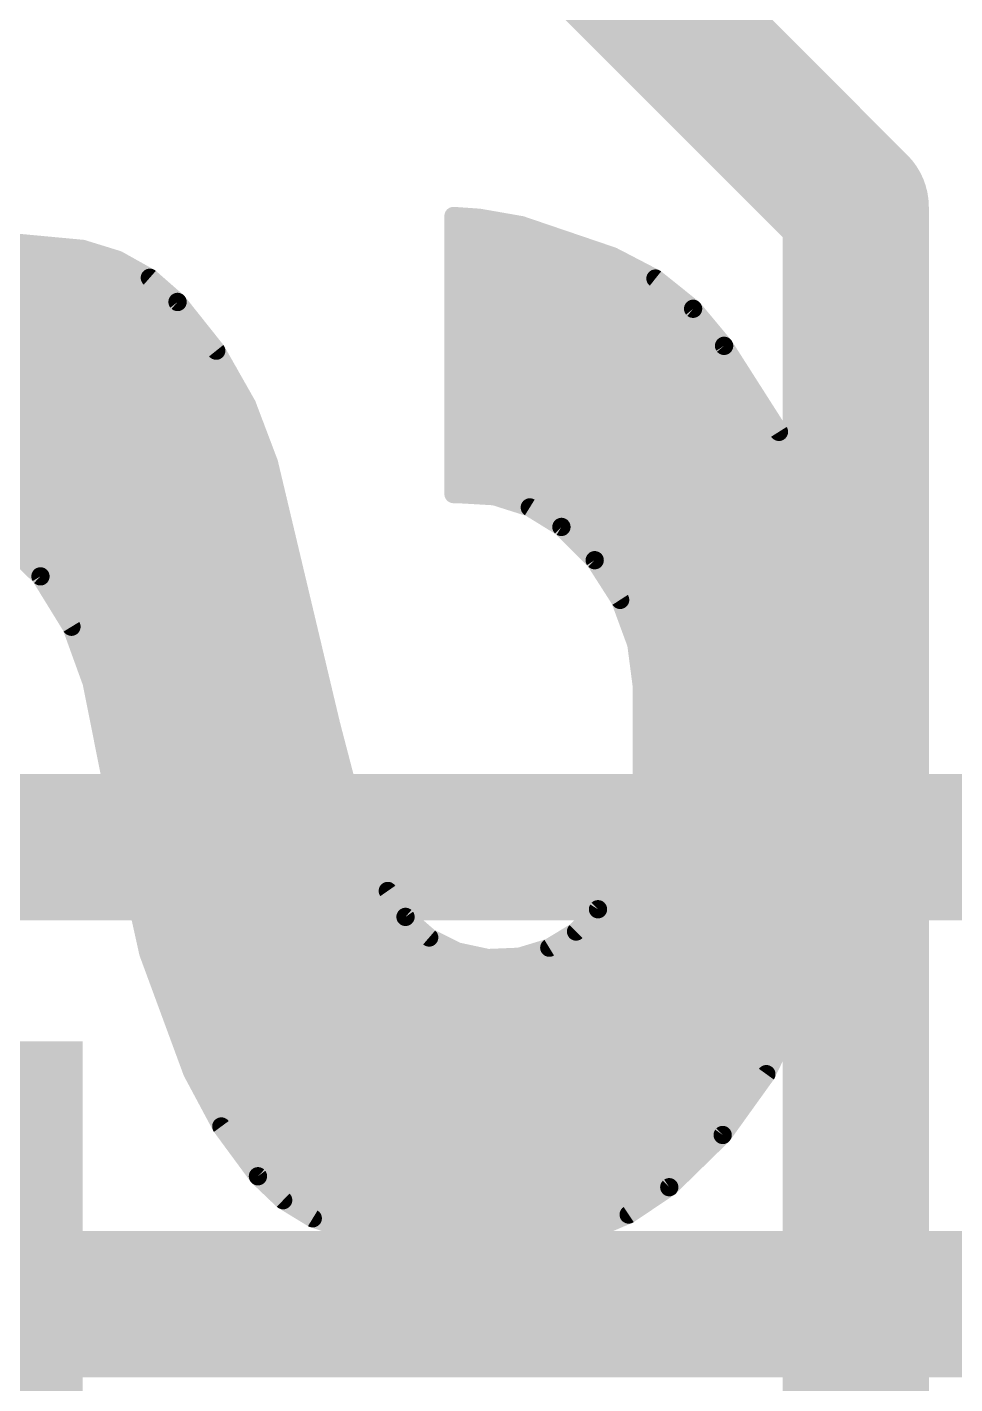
# Model space of a CAD drawing. Extents: x -0.1 to 44.5, y -0.1 to 35.7.
# Drawn here: x 32.123 to 33.412, y 25.925 to 27.809 of the extents above; entities that cross this region are included whole.
import ezdxf

# ---------------------------------------------------------------- set-up
doc = ezdxf.new("R2010")
doc.units = 0
for name, color, linetype in [('1', 12, 'CONTINUOUS'), ('16', 132, 'CONTINUOUS'), ('22', 40, 'CONTINUOUS')]:
    doc.layers.add(name, color=color, linetype=linetype)

# ---------------------------------------------------------------- blocks, each defined once
blk = doc.blocks.new('RECT')
blk.add_solid([(-0.5, -0.5), (0.5, -0.5), (-0.5, 0.5), (0.5, 0.5)])

msp = doc.modelspace()

# ---------------------------------------------------------------- linework, layer by layer
at = {"layer": '1', "const_width": 0.2032}
for points in [[(32.131, 28.702), (33.274, 27.559)], [(33.274, 27.559), (33.274, 24.003)]]:
    msp.add_lwpolyline(points, dxfattribs=at)
at = {"layer": '1', "const_width": 0.1016}
for points in [[(33.3248, 27.559, 1), (33.2232, 27.559)], [(33.2381, 27.5231, 1), (33.3099, 27.5949)]]:
    msp.add_lwpolyline(points, format="xyb", dxfattribs=at)
at = {"layer": '16', "const_width": 0.2032}
for points in [[(22.225, 26.67), (36.83, 26.67)], [(22.225, 26.035), (34.671, 26.035)]]:
    msp.add_lwpolyline(points, dxfattribs=at)
at = {"layer": '22', "const_width": 0.0254}
for points in [[(32.7152, 27.5463), (32.7508, 27.5438)], [(33.0733, 26.8224), (32.7152, 27.5463)], [(32.7152, 27.1602), (32.7152, 27.5463)], [(32.7152, 27.5463), (33.0911, 26.8326)], [(32.7152, 27.5336), (32.7219, 27.5336)], [(32.7215, 27.5336), (32.8092, 27.5336)], [(32.7508, 27.5438), (32.8092, 27.5336)], [(32.8092, 27.5336), (32.9362, 27.4904)], [(32.0598, 27.5082), (32.118, 27.5082)], [(32.086, 27.5112), (32.1996, 27.5006)], [(32.1996, 27.5006), (32.2485, 27.4855)], [(32.7152, 27.5082), (32.7353, 27.5082)], [(32.7341, 27.5082), (32.8839, 27.5082)], [(31.9257, 27.4828), (32.2533, 27.4828)], [(32.2485, 27.4855), (32.2932, 27.4605)], [(32.7152, 27.4828), (32.7486, 27.4828)], [(32.7466, 27.4828), (32.9508, 27.4828)], [(32.9362, 27.4904), (32.9957, 27.4595)], [(31.8554, 27.4574), (32.2968, 27.4574)], [(32.2932, 27.4605), (32.3317, 27.4269)], [(32.7152, 27.4574), (32.762, 27.4574)], [(32.7592, 27.4574), (32.9983, 27.4574)], [(32.9957, 27.4595), (33.0481, 27.4175)], [(31.8114, 27.432), (32.3259, 27.432)], [(32.3317, 27.4269), (32.3855, 27.3593)], [(32.7152, 27.432), (32.7754, 27.432)], [(32.7717, 27.432), (33.0299, 27.432)], [(31.7821, 27.4066), (32.3478, 27.4066)], [(32.7152, 27.4066), (32.7888, 27.4066)], [(32.7843, 27.4066), (33.0571, 27.4066)], [(33.0481, 27.4175), (33.0911, 27.366)], [(31.7574, 27.3812), (32.368, 27.3812)], [(32.7152, 27.3812), (32.8022, 27.3812)], [(32.7969, 27.3812), (33.0784, 27.3812)], [(33.0911, 27.366), (33.1673, 27.2466)], [(31.7376, 27.3558), (32.3874, 27.3558)], [(32.3855, 27.3593), (32.4281, 27.2842)], [(32.7152, 27.3558), (32.8155, 27.3558)], [(32.8094, 27.3558), (33.0976, 27.3558)], [(31.7219, 27.3304), (32.4019, 27.3304)], [(32.7152, 27.3304), (32.8289, 27.3304)], [(32.822, 27.3304), (33.1138, 27.3304)], [(31.709, 27.305), (32.4163, 27.305)], [(32.7152, 27.305), (32.8423, 27.305)], [(32.8346, 27.305), (33.13, 27.305)], [(31.696, 27.2796), (32.4299, 27.2796)], [(32.4281, 27.2842), (32.4587, 27.2034)], [(32.7152, 27.2796), (32.8557, 27.2796)], [(32.8471, 27.2796), (33.1462, 27.2796)], [(31.6831, 27.2542), (32.4395, 27.2542)], [(32.7152, 27.2542), (32.869, 27.2542)], [(32.8597, 27.2542), (33.1624, 27.2542)], [(31.8618, 27.2364), (32.1666, 27.1831)], [(33.1673, 27.2466), (33.2071, 27.1609)], [(31.6701, 27.2288), (32.4491, 27.2288)], [(32.7152, 27.2288), (32.8824, 27.2288)], [(32.8723, 27.2288), (33.1756, 27.2288)], [(31.6602, 27.2034), (32.4587, 27.2034)], [(32.1513, 27.1526), (31.877, 27.2009)], [(32.4587, 27.2034), (32.545, 26.8402)], [(32.7152, 27.2034), (32.8958, 27.2034)], [(32.8848, 27.2034), (33.1873, 27.2034)], [(31.8466, 27.178), (32.1696, 27.178)], [(32.0071, 27.178), (32.4647, 27.178)], [(32.1666, 27.1831), (32.4282, 26.7437)], [(32.7152, 27.178), (32.9092, 27.178)], [(32.8974, 27.178), (33.1991, 27.178)], [(32.7203, 27.1602), (32.7152, 27.1602)], [(32.7719, 27.1572), (32.7203, 27.1602)], [(32.8211, 27.1416), (32.7719, 27.1572)], [(33.2071, 27.1609), (33.2283, 27.0688)], [(31.8399, 27.1526), (32.1848, 27.1526)], [(32.6314, 26.3271), (32.1513, 27.1526)], [(32.1513, 27.1526), (32.4708, 27.1526)], [(32.7864, 27.1526), (32.9226, 27.1526)], [(32.8651, 27.1145), (32.8211, 27.1416)], [(32.91, 27.1526), (33.209, 27.1526)], [(31.8333, 27.1272), (32.1999, 27.1272)], [(32.1661, 27.1272), (32.4768, 27.1272)], [(32.8445, 27.1272), (32.9359, 27.1272)], [(32.9225, 27.1272), (33.2148, 27.1272)], [(32.0409, 27.1018), (32.215, 27.1018)], [(32.1808, 27.1018), (32.4828, 27.1018)], [(32.9114, 27.0683), (32.8651, 27.1145)], [(32.8778, 27.1018), (32.9493, 27.1018)], [(32.9351, 27.1018), (33.2207, 27.1018)], [(32.1412, 27.0459), (32.1094, 27.0766)], [(32.1096, 27.0764), (32.2301, 27.0764)], [(32.1956, 27.0764), (32.4889, 27.0764)], [(32.9033, 27.0764), (32.9627, 27.0764)], [(32.9466, 27.0133), (32.9114, 27.0683)], [(32.9477, 27.0764), (33.2265, 27.0764)], [(33.2283, 27.0688), (33.2461, 26.8122)], [(32.1359, 27.051), (32.2452, 27.051)], [(32.1843, 26.9759), (32.1412, 27.0459)], [(32.2104, 27.051), (32.4949, 27.051)], [(32.9224, 27.051), (32.9761, 27.051)], [(32.9602, 27.051), (33.2295, 27.051)], [(32.1537, 27.0256), (32.2604, 27.0256)], [(32.2252, 27.0256), (32.5009, 27.0256)], [(32.9387, 27.0256), (32.9894, 27.0256)], [(32.9728, 27.0256), (33.2313, 27.0256)], [(32.9692, 26.9519), (32.9466, 27.0133)], [(32.1694, 27.0002), (32.2755, 27.0002)], [(32.2399, 27.0002), (32.507, 27.0002)], [(32.9514, 27.0002), (33.0028, 27.0002)], [(32.9853, 27.0002), (33.2331, 27.0002)], [(32.2123, 26.8986), (32.1843, 26.9759)], [(32.1847, 26.9748), (32.2906, 26.9748)], [(32.2547, 26.9748), (32.513, 26.9748)], [(32.9608, 26.9748), (33.0162, 26.9748)], [(32.9979, 26.9748), (33.2348, 26.9748)], [(32.1939, 26.9494), (32.3057, 26.9494)], [(32.2695, 26.9494), (32.5191, 26.9494)], [(32.9768, 26.8935), (32.9692, 26.9519)], [(32.9695, 26.9494), (33.0296, 26.9494)], [(33.0105, 26.9494), (33.2366, 26.9494)], [(32.2031, 26.924), (32.3209, 26.924)], [(32.2843, 26.924), (32.5251, 26.924)], [(32.9728, 26.924), (33.043, 26.924)], [(33.023, 26.924), (33.2383, 26.924)], [(32.2529, 26.6954), (32.2123, 26.8986)], [(32.2123, 26.8986), (32.336, 26.8986)], [(32.299, 26.8986), (32.5311, 26.8986)], [(32.9761, 26.8986), (33.0563, 26.8986)], [(32.9768, 26.7589), (32.9768, 26.8935)], [(33.0356, 26.8986), (33.2401, 26.8986)], [(32.2174, 26.8732), (32.3511, 26.8732)], [(32.3138, 26.8732), (32.5372, 26.8732)], [(32.9768, 26.8732), (33.0697, 26.8732)], [(33.0482, 26.8732), (33.2419, 26.8732)], [(32.2225, 26.8478), (32.3662, 26.8478)], [(32.3286, 26.8478), (32.5432, 26.8478)], [(32.545, 26.8402), (32.5759, 26.7217)], [(32.9768, 26.8478), (33.0831, 26.8478)], [(33.0607, 26.8478), (33.2436, 26.8478)], [(32.2275, 26.8224), (32.3813, 26.8224)], [(32.3433, 26.8224), (32.5496, 26.8224)], [(32.9768, 26.8224), (33.0888, 26.8224)], [(32.9844, 26.4287), (33.0733, 26.8224)], [(33.0911, 26.8326), (32.9997, 26.4211)], [(33.0733, 26.8224), (33.2454, 26.8224)], [(33.2461, 26.8122), (33.2414, 26.6796)], [(32.2326, 26.797), (32.3965, 26.797)], [(32.3581, 26.797), (32.5563, 26.797)], [(32.9768, 26.797), (33.0832, 26.797)], [(33.0676, 26.797), (33.2456, 26.797)], [(32.2377, 26.7716), (32.4116, 26.7716)], [(32.3729, 26.7716), (32.5629, 26.7716)], [(32.9768, 26.7716), (33.0776, 26.7716)], [(33.0618, 26.7716), (33.2447, 26.7716)], [(32.2428, 26.7462), (32.4267, 26.7462)], [(32.3877, 26.7462), (32.5695, 26.7462)], [(32.4282, 26.7437), (32.6593, 26.3195)], [(32.9692, 26.6966), (32.9768, 26.7589)], [(32.9752, 26.7462), (33.0719, 26.7462)], [(33.0561, 26.7462), (33.2438, 26.7462)], [(32.2478, 26.7208), (32.4407, 26.7208)], [(32.4024, 26.7208), (32.5763, 26.7208)], [(32.5759, 26.7217), (32.6238, 26.609)], [(32.9721, 26.7208), (33.0663, 26.7208)], [(33.0504, 26.7208), (33.2429, 26.7208)], [(32.291, 26.5231), (32.2529, 26.6954)], [(32.2529, 26.6954), (32.4545, 26.6954)], [(32.4172, 26.6954), (32.5871, 26.6954)], [(32.9486, 26.6372), (32.9692, 26.6966)], [(32.9688, 26.6954), (33.0606, 26.6954)], [(33.0446, 26.6954), (33.242, 26.6954)], [(32.2585, 26.67), (32.4684, 26.67)], [(32.432, 26.67), (32.5979, 26.67)], [(32.96, 26.67), (33.055, 26.67)], [(33.0389, 26.67), (33.2401, 26.67)], [(33.2414, 26.6796), (33.2232, 26.5481)], [(32.2641, 26.6446), (32.4822, 26.6446)], [(32.4467, 26.6446), (32.6087, 26.6446)], [(32.9159, 26.5836), (32.9486, 26.6372)], [(32.9511, 26.6446), (33.0493, 26.6446)], [(33.0331, 26.6446), (33.2366, 26.6446)], [(32.2698, 26.6192), (32.496, 26.6192)], [(32.4615, 26.6192), (32.6195, 26.6192)], [(32.6238, 26.609), (32.6485, 26.573)], [(32.9376, 26.6192), (33.0437, 26.6192)], [(33.0274, 26.6192), (33.2331, 26.6192)], [(32.2754, 26.5938), (32.5099, 26.5938)], [(32.4763, 26.5938), (32.6342, 26.5938)], [(32.9221, 26.5938), (33.0381, 26.5938)], [(33.0217, 26.5938), (33.2295, 26.5938)], [(32.6485, 26.573), (32.6814, 26.5444)], [(32.8854, 26.5527), (32.9159, 26.5836)], [(32.281, 26.5684), (32.5237, 26.5684)], [(32.4911, 26.5684), (32.6538, 26.5684)], [(32.8482, 26.5302), (32.8854, 26.5527)], [(32.9009, 26.5684), (33.0324, 26.5684)], [(33.0159, 26.5684), (33.226, 26.5684)], [(32.2866, 26.543), (32.5375, 26.543)], [(32.5058, 26.543), (32.6841, 26.543)], [(32.6814, 26.5444), (32.7204, 26.5249)], [(32.8694, 26.543), (33.0268, 26.543)], [(33.0102, 26.543), (33.2218, 26.543)], [(33.2232, 26.5481), (33.195, 26.4481)], [(32.352, 26.3576), (32.291, 26.5231)], [(32.2931, 26.5176), (32.5514, 26.5176)], [(32.5206, 26.5176), (32.7544, 26.5176)], [(32.7204, 26.5249), (32.763, 26.5158)], [(32.763, 26.5158), (32.8066, 26.5176)], [(32.8066, 26.5176), (32.8482, 26.5302)], [(32.8066, 26.5176), (33.0211, 26.5176)], [(33.0045, 26.5176), (33.2146, 26.5176)], [(32.3024, 26.4922), (32.5652, 26.4922)], [(32.5354, 26.4922), (33.0155, 26.4922)], [(32.9987, 26.4922), (33.2074, 26.4922)], [(32.3118, 26.4668), (32.5791, 26.4668)], [(32.5502, 26.4668), (33.0099, 26.4668)], [(32.993, 26.4668), (33.2002, 26.4668)], [(32.3211, 26.4414), (32.5929, 26.4414)], [(32.5649, 26.4414), (33.0042, 26.4414)], [(32.9873, 26.4414), (33.1917, 26.4414)], [(33.195, 26.4481), (33.1498, 26.3546)], [(32.6593, 26.3195), (32.9844, 26.4287)], [(32.9997, 26.4211), (32.6669, 26.3093)], [(32.3305, 26.416), (32.6067, 26.416)], [(32.5797, 26.416), (32.9845, 26.416)], [(32.9466, 26.416), (33.1795, 26.416)], [(32.3398, 26.3906), (32.6206, 26.3906)], [(32.5945, 26.3906), (32.9089, 26.3906)], [(32.871, 26.3906), (33.1672, 26.3906)], [(32.3492, 26.3652), (32.6344, 26.3652)], [(32.6092, 26.3652), (32.8333, 26.3652)], [(32.7954, 26.3652), (33.155, 26.3652)], [(32.3925, 26.2819), (32.352, 26.3576)], [(33.1498, 26.3546), (33.0892, 26.2702)], [(32.3615, 26.3398), (32.6482, 26.3398)], [(32.624, 26.3398), (32.7577, 26.3398)], [(32.6669, 26.3093), (32.6314, 26.3271)], [(32.7197, 26.3398), (33.1392, 26.3398)], [(32.3751, 26.3144), (33.121, 26.3144)], [(32.6567, 26.3144), (32.6821, 26.3144)], [(32.3888, 26.289), (33.1027, 26.289)], [(32.4434, 26.2128), (32.3925, 26.2819)], [(33.0892, 26.2702), (33.0149, 26.1976)], [(32.406, 26.2636), (33.0825, 26.2636)], [(32.4247, 26.2382), (33.0565, 26.2382)], [(32.4784, 26.1796), (32.4434, 26.2128)], [(32.4434, 26.2128), (33.0305, 26.2128)], [(33.0149, 26.1976), (32.9585, 26.1597)], [(32.4701, 26.1874), (32.9997, 26.1874)], [(32.5196, 26.1544), (32.4784, 26.1796)], [(32.5072, 26.162), (32.962, 26.162)], [(32.9585, 26.1597), (32.8959, 26.1331)], [(32.6199, 26.1206), (32.5196, 26.1544)], [(32.5725, 26.1366), (32.9042, 26.1366)], [(32.7254, 26.1112), (32.6199, 26.1206)], [(32.8959, 26.1331), (32.8295, 26.1188)], [(32.8295, 26.1188), (32.7254, 26.1112)]]:
    msp.add_lwpolyline(points, dxfattribs=at)
at = {"layer": '22', "const_width": 0.0127}
for points in [[(32.7156, 27.5526, 1), (32.7148, 27.54)], [(32.7209, 27.5491, 1), (32.7095, 27.5435)], [(32.7208, 27.5493, 1), (32.7096, 27.5433)], [(32.7152, 27.54, 1), (32.7152, 27.5272)], [(32.7216, 27.5463, 1), (32.7089, 27.5463)], [(32.7215, 27.54, 1), (32.7215, 27.5272)], [(32.7219, 27.5272, 1), (32.7219, 27.54)], [(32.7519, 27.5501, 1), (32.7497, 27.5375)], [(32.7504, 27.5375, 1), (32.7512, 27.5501)], [(32.8112, 27.5396, 1), (32.8072, 27.5276)], [(32.8081, 27.5273, 1), (32.8103, 27.5399)], [(32.8092, 27.5272, 1), (32.8092, 27.54)], [(32.118, 27.5019, 1), (32.118, 27.5146)], [(32.2015, 27.5067, 1), (32.1977, 27.4945)], [(32.199, 27.4943, 1), (32.2002, 27.5069)], [(32.7152, 27.5146, 1), (32.7152, 27.5019)], [(32.7341, 27.5146, 1), (32.7341, 27.5019)], [(32.7353, 27.5019, 1), (32.7353, 27.5146)], [(32.8839, 27.5019, 1), (32.8839, 27.5146)], [(32.2516, 27.491, 1), (32.2454, 27.4799)], [(32.2466, 27.4794, 1), (32.2504, 27.4915)], [(32.2533, 27.4764, 1), (32.2533, 27.4892)], [(32.7152, 27.4892, 1), (32.7152, 27.4764)], [(32.7466, 27.4892, 1), (32.7466, 27.4764)], [(32.7486, 27.4764, 1), (32.7486, 27.4892)], [(32.9391, 27.496, 1), (32.9333, 27.4848)], [(32.9342, 27.4844, 1), (32.9382, 27.4964)], [(32.9508, 27.4764, 1), (32.9508, 27.4892)], [(32.2973, 27.4653, 1), (32.289, 27.4558)], [(32.2901, 27.455, 1), (32.2962, 27.4661)], [(32.2968, 27.451, 1), (32.2968, 27.4638)], [(32.7152, 27.4638, 1), (32.7152, 27.451)], [(32.7592, 27.4638, 1), (32.7592, 27.451)], [(32.762, 27.451, 1), (32.762, 27.4638)], [(32.9997, 27.4644, 1), (32.9918, 27.4545)], [(32.9928, 27.4538, 1), (32.9987, 27.4651)], [(32.9983, 27.451, 1), (32.9983, 27.4638)], [(32.3367, 27.4309, 1), (32.3267, 27.4229)], [(32.3259, 27.4257, 1), (32.3259, 27.4384)], [(32.3275, 27.4221, 1), (32.3359, 27.4317)], [(32.7152, 27.4384, 1), (32.7152, 27.4257)], [(32.7717, 27.4384, 1), (32.7717, 27.4257)], [(32.7754, 27.4257, 1), (32.7754, 27.4384)], [(33.0299, 27.4257, 1), (33.0299, 27.4384)], [(32.3478, 27.4002, 1), (32.3478, 27.413)], [(32.7152, 27.413, 1), (32.7152, 27.4002)], [(32.7843, 27.413, 1), (32.7843, 27.4002)], [(32.7888, 27.4002, 1), (32.7888, 27.413)], [(33.0529, 27.4215, 1), (33.0432, 27.4134)], [(33.0441, 27.4125, 1), (33.052, 27.4224)], [(33.0571, 27.4002, 1), (33.0571, 27.413)], [(32.368, 27.3748, 1), (32.368, 27.3876)], [(32.7152, 27.3876, 1), (32.7152, 27.3748)], [(32.7969, 27.3876, 1), (32.7969, 27.3748)], [(32.8022, 27.3748, 1), (32.8022, 27.3876)], [(33.0784, 27.3748, 1), (33.0784, 27.3876)], [(33.0965, 27.3694, 1), (33.0857, 27.3626)], [(33.0862, 27.3619, 1), (33.096, 27.3701)], [(32.391, 27.3624, 1), (32.3799, 27.3562)], [(32.3805, 27.3553, 1), (32.3904, 27.3632)], [(32.3874, 27.3495, 1), (32.3874, 27.3622)], [(32.7152, 27.3622, 1), (32.7152, 27.3495)], [(32.8094, 27.3622, 1), (32.8094, 27.3495)], [(32.8155, 27.3495, 1), (32.8155, 27.3622)], [(33.0976, 27.3495, 1), (33.0976, 27.3622)], [(32.4019, 27.324, 1), (32.4019, 27.3368)], [(32.7152, 27.3368, 1), (32.7152, 27.324)], [(32.822, 27.3368, 1), (32.822, 27.324)], [(32.8289, 27.324, 1), (32.8289, 27.3368)], [(33.1138, 27.324, 1), (33.1138, 27.3368)], [(32.4163, 27.2986, 1), (32.4163, 27.3114)], [(32.7152, 27.3114, 1), (32.7152, 27.2986)], [(32.8346, 27.3114, 1), (32.8346, 27.2986)], [(32.8423, 27.2986, 1), (32.8423, 27.3114)], [(33.13, 27.2986, 1), (33.13, 27.3114)], [(32.4341, 27.2864, 1), (32.4222, 27.2819)], [(32.4226, 27.2811, 1), (32.4337, 27.2873)], [(32.4299, 27.2733, 1), (32.4299, 27.286)], [(32.7152, 27.286, 1), (32.7152, 27.2733)], [(32.8471, 27.286, 1), (32.8471, 27.2733)], [(32.8557, 27.2733, 1), (32.8557, 27.286)], [(33.1462, 27.2733, 1), (33.1462, 27.286)], [(32.4395, 27.2478, 1), (32.4395, 27.2606)], [(32.7152, 27.2606, 1), (32.7152, 27.2478)], [(32.8597, 27.2606, 1), (32.8597, 27.2478)], [(32.869, 27.2478, 1), (32.869, 27.2606)], [(33.1624, 27.2478, 1), (33.1624, 27.2606)], [(33.1731, 27.2493, 1), (33.1615, 27.2439)], [(33.1619, 27.2432, 1), (33.1727, 27.25)], [(32.4491, 27.2224, 1), (32.4491, 27.2352)], [(32.7152, 27.2352, 1), (32.7152, 27.2224)], [(32.8723, 27.2352, 1), (32.8723, 27.2224)], [(32.8824, 27.2224, 1), (32.8824, 27.2352)], [(33.1756, 27.2224, 1), (33.1756, 27.2352)], [(32.4649, 27.2049, 1), (32.4525, 27.2019)], [(32.4528, 27.2012, 1), (32.4646, 27.2056)], [(32.4587, 27.1971, 1), (32.4587, 27.2098)], [(32.7152, 27.2098, 1), (32.7152, 27.1971)], [(32.8848, 27.2098, 1), (32.8848, 27.1971)], [(32.8958, 27.1971, 1), (32.8958, 27.2098)], [(33.1873, 27.1971, 1), (33.1873, 27.2098)], [(32.1721, 27.1863, 1), (32.1611, 27.1799)], [(32.1655, 27.1768, 1), (32.1677, 27.1894)], [(32.1696, 27.1716, 1), (32.1696, 27.1844)], [(32.4647, 27.1716, 1), (32.4647, 27.1844)], [(32.7152, 27.1844, 1), (32.7152, 27.1716)], [(32.8974, 27.1844, 1), (32.8974, 27.1716)], [(32.9092, 27.1716, 1), (32.9092, 27.1844)], [(33.1991, 27.1716, 1), (33.1991, 27.1844)], [(32.7152, 27.1666, 1), (32.7152, 27.1538)], [(32.7207, 27.1665, 1), (32.7199, 27.1539)], [(32.7203, 27.1538, 1), (32.7203, 27.1666)], [(32.7738, 27.1632, 1), (32.77, 27.1511)], [(32.7715, 27.1508, 1), (32.7722, 27.1635)], [(33.2133, 27.1623, 1), (33.2009, 27.1595)], [(33.2013, 27.1582, 1), (33.2128, 27.1636)], [(32.1513, 27.159, 1), (32.1513, 27.1462)], [(32.1568, 27.1558, 1), (32.1458, 27.1494)], [(32.1502, 27.1463, 1), (32.1524, 27.1589)], [(32.1848, 27.1462, 1), (32.1848, 27.159)], [(32.4708, 27.1462, 1), (32.4708, 27.159)], [(32.7089, 27.1602, 1), (32.7216, 27.1602)], [(32.7864, 27.159, 1), (32.7864, 27.1462)], [(32.8245, 27.147, 1), (32.8178, 27.1362)], [(32.8192, 27.1356, 1), (32.823, 27.1477)], [(32.91, 27.159, 1), (32.91, 27.1462)], [(32.9226, 27.1462, 1), (32.9226, 27.159)], [(33.209, 27.1462, 1), (33.209, 27.159)], [(32.1661, 27.1336, 1), (32.1661, 27.1209)], [(32.1999, 27.1209, 1), (32.1999, 27.1336)], [(32.4768, 27.1209, 1), (32.4768, 27.1336)], [(32.8445, 27.1336, 1), (32.8445, 27.1209)], [(32.9225, 27.1336, 1), (32.9225, 27.1209)], [(32.9359, 27.1209, 1), (32.9359, 27.1336)], [(33.2148, 27.1209, 1), (33.2148, 27.1336)], [(32.1808, 27.1082, 1), (32.1808, 27.0954)], [(32.215, 27.0954, 1), (32.215, 27.1082)], [(32.4828, 27.0954, 1), (32.4828, 27.1082)], [(32.8696, 27.119, 1), (32.8606, 27.11)], [(32.8618, 27.1091, 1), (32.8684, 27.1199)], [(32.8778, 27.1082, 1), (32.8778, 27.0954)], [(32.9351, 27.1082, 1), (32.9351, 27.0954)], [(32.9493, 27.0954, 1), (32.9493, 27.1082)], [(33.2207, 27.0954, 1), (33.2207, 27.1082)], [(32.1956, 27.0828, 1), (32.1956, 27.07)], [(32.2301, 27.07, 1), (32.2301, 27.0828)], [(32.4889, 27.07, 1), (32.4889, 27.0828)], [(32.9033, 27.0828, 1), (32.9033, 27.07)], [(32.9167, 27.0717, 1), (32.906, 27.0649)], [(32.9069, 27.0638, 1), (32.9158, 27.0728)], [(32.9477, 27.0828, 1), (32.9477, 27.07)], [(32.9627, 27.07, 1), (32.9627, 27.0828)], [(33.2346, 27.0692, 1), (33.222, 27.0684)], [(33.2221, 27.0674, 1), (33.2345, 27.0702)], [(33.2265, 27.07, 1), (33.2265, 27.0828)], [(32.1359, 27.0574, 1), (32.1359, 27.0447)], [(32.1466, 27.0492, 1), (32.1358, 27.0426)], [(32.1368, 27.0413, 1), (32.1456, 27.0505)], [(32.2104, 27.0574, 1), (32.2104, 27.0447)], [(32.2452, 27.0447, 1), (32.2452, 27.0574)], [(32.4949, 27.0447, 1), (32.4949, 27.0574)], [(32.9224, 27.0574, 1), (32.9224, 27.0447)], [(32.9602, 27.0574, 1), (32.9602, 27.0447)], [(32.9761, 27.0447, 1), (32.9761, 27.0574)], [(33.2295, 27.0447, 1), (33.2295, 27.0574)], [(32.1537, 27.032, 1), (32.1537, 27.0192)], [(32.2252, 27.032, 1), (32.2252, 27.0192)], [(32.2604, 27.0192, 1), (32.2604, 27.032)], [(32.5009, 27.0192, 1), (32.5009, 27.032)], [(32.9387, 27.032, 1), (32.9387, 27.0192)], [(32.9728, 27.032, 1), (32.9728, 27.0192)], [(32.9894, 27.0192, 1), (32.9894, 27.032)], [(33.2313, 27.0192, 1), (33.2313, 27.032)], [(32.9526, 27.0154, 1), (32.9407, 27.0111)], [(32.9413, 27.0098, 1), (32.952, 27.0167)], [(32.1694, 27.0066, 1), (32.1694, 26.9938)], [(32.2399, 27.0066, 1), (32.2399, 26.9938)], [(32.2755, 26.9938, 1), (32.2755, 27.0066)], [(32.507, 26.9938, 1), (32.507, 27.0066)], [(32.9514, 27.0066, 1), (32.9514, 26.9938)], [(32.9853, 27.0066, 1), (32.9853, 26.9938)], [(33.0028, 26.9938, 1), (33.0028, 27.0066)], [(33.2331, 26.9938, 1), (33.2331, 27.0066)], [(32.1903, 26.9781, 1), (32.1784, 26.9738)], [(32.1847, 26.9812, 1), (32.1847, 26.9685)], [(32.1789, 26.9726, 1), (32.1897, 26.9792)], [(32.2547, 26.9812, 1), (32.2547, 26.9685)], [(32.2906, 26.9685, 1), (32.2906, 26.9812)], [(32.513, 26.9685, 1), (32.513, 26.9812)], [(32.9608, 26.9812, 1), (32.9608, 26.9685)], [(32.9979, 26.9812, 1), (32.9979, 26.9685)], [(33.0162, 26.9685, 1), (33.0162, 26.9812)], [(33.2348, 26.9685, 1), (33.2348, 26.9812)], [(32.1939, 26.9558, 1), (32.1939, 26.943)], [(32.2695, 26.9558, 1), (32.2695, 26.943)], [(32.3057, 26.943, 1), (32.3057, 26.9558)], [(32.5191, 26.943, 1), (32.5191, 26.9558)], [(32.9755, 26.9527, 1), (32.9629, 26.9511)], [(32.9695, 26.9558, 1), (32.9695, 26.943)], [(33.0105, 26.9558, 1), (33.0105, 26.943)], [(33.0296, 26.943, 1), (33.0296, 26.9558)], [(33.2366, 26.943, 1), (33.2366, 26.9558)], [(32.9632, 26.9497, 1), (32.9752, 26.9541)], [(32.2031, 26.9304, 1), (32.2031, 26.9177)], [(32.2843, 26.9304, 1), (32.2843, 26.9177)], [(32.3209, 26.9177, 1), (32.3209, 26.9304)], [(32.5251, 26.9177, 1), (32.5251, 26.9304)], [(32.9728, 26.9304, 1), (32.9728, 26.9177)], [(33.023, 26.9304, 1), (33.023, 26.9177)], [(33.043, 26.9177, 1), (33.043, 26.9304)], [(33.2383, 26.9177, 1), (33.2383, 26.9304)], [(32.2123, 26.905, 1), (32.2123, 26.8923)], [(32.2185, 26.8998, 1), (32.2061, 26.8974)], [(32.2063, 26.8964, 1), (32.2183, 26.9008)], [(32.299, 26.905, 1), (32.299, 26.8923)], [(32.336, 26.8923, 1), (32.336, 26.905)], [(32.5311, 26.8923, 1), (32.5311, 26.905)], [(32.9761, 26.905, 1), (32.9761, 26.8923)], [(32.9832, 26.8935, 1), (32.9705, 26.8935)], [(33.0356, 26.905, 1), (33.0356, 26.8923)], [(33.0563, 26.8923, 1), (33.0563, 26.905)], [(33.2401, 26.8923, 1), (33.2401, 26.905)], [(32.2174, 26.8796, 1), (32.2174, 26.8668)], [(32.3138, 26.8796, 1), (32.3138, 26.8668)], [(32.3511, 26.8668, 1), (32.3511, 26.8796)], [(32.5372, 26.8668, 1), (32.5372, 26.8796)], [(32.9768, 26.8796, 1), (32.9768, 26.8668)], [(32.9705, 26.8927, 1), (32.9831, 26.8943)], [(33.0482, 26.8796, 1), (33.0482, 26.8668)], [(33.0697, 26.8668, 1), (33.0697, 26.8796)], [(33.2419, 26.8668, 1), (33.2419, 26.8796)], [(32.2225, 26.8542, 1), (32.2225, 26.8415)], [(32.3286, 26.8542, 1), (32.3286, 26.8415)], [(32.3662, 26.8415, 1), (32.3662, 26.8542)], [(32.5511, 26.8418, 1), (32.5389, 26.8386)], [(32.5388, 26.8387, 1), (32.5512, 26.8417)], [(32.5432, 26.8415, 1), (32.5432, 26.8542)], [(32.9768, 26.8542, 1), (32.9768, 26.8415)], [(33.0607, 26.8542, 1), (33.0607, 26.8415)], [(33.0831, 26.8415, 1), (33.0831, 26.8542)], [(33.2436, 26.8415, 1), (33.2436, 26.8542)], [(32.2275, 26.8288, 1), (32.2275, 26.8161)], [(32.3433, 26.8288, 1), (32.3433, 26.8161)], [(32.3813, 26.8161, 1), (32.3813, 26.8288)], [(32.5496, 26.8161, 1), (32.5496, 26.8288)], [(32.9768, 26.8288, 1), (32.9768, 26.8161)], [(33.0733, 26.8288, 1), (33.0733, 26.8161)], [(33.0795, 26.821, 1), (33.0671, 26.8238)], [(33.0676, 26.8196, 1), (33.079, 26.8252)], [(33.0973, 26.8312, 1), (33.0849, 26.834)], [(33.0855, 26.8296, 1), (33.0967, 26.8356)], [(33.0888, 26.8161, 1), (33.0888, 26.8288)], [(33.2454, 26.8161, 1), (33.2454, 26.8288)], [(33.2524, 26.812, 1), (33.2398, 26.8124)], [(33.2398, 26.8118, 1), (33.2524, 26.8126)], [(32.2326, 26.8034, 1), (32.2326, 26.7906)], [(32.3581, 26.8034, 1), (32.3581, 26.7906)], [(32.3965, 26.7906, 1), (32.3965, 26.8034)], [(32.5563, 26.7906, 1), (32.5563, 26.8034)], [(32.9768, 26.8034, 1), (32.9768, 26.7906)], [(33.0676, 26.8034, 1), (33.0676, 26.7906)], [(33.0832, 26.7906, 1), (33.0832, 26.8034)], [(33.2456, 26.7906, 1), (33.2456, 26.8034)], [(32.2377, 26.778, 1), (32.2377, 26.7653)], [(32.3729, 26.778, 1), (32.3729, 26.7653)], [(32.4116, 26.7653, 1), (32.4116, 26.778)], [(32.5629, 26.7653, 1), (32.5629, 26.778)], [(32.9768, 26.778, 1), (32.9768, 26.7653)], [(33.0618, 26.778, 1), (33.0618, 26.7653)], [(33.0776, 26.7653, 1), (33.0776, 26.778)], [(33.2447, 26.7653, 1), (33.2447, 26.778)], [(32.2428, 26.7526, 1), (32.2428, 26.7399)], [(32.3877, 26.7526, 1), (32.3877, 26.7399)], [(32.4338, 26.7467, 1), (32.4226, 26.7407)], [(32.4267, 26.7399, 1), (32.4267, 26.7526)], [(32.5695, 26.7399, 1), (32.5695, 26.7526)], [(32.9752, 26.7526, 1), (32.9752, 26.7399)], [(32.9831, 26.7581, 1), (32.9705, 26.7597)], [(32.9705, 26.7589, 1), (32.9832, 26.7589)], [(33.0561, 26.7526, 1), (33.0561, 26.7399)], [(33.0719, 26.7399, 1), (33.0719, 26.7526)], [(33.2438, 26.7399, 1), (33.2438, 26.7526)], [(32.4227, 26.7405, 1), (32.4337, 26.7469)], [(32.2478, 26.7272, 1), (32.2478, 26.7144)], [(32.4024, 26.7272, 1), (32.4024, 26.7144)], [(32.4407, 26.7144, 1), (32.4407, 26.7272)], [(32.5818, 26.7242, 1), (32.5701, 26.7192)], [(32.5698, 26.7201, 1), (32.5821, 26.7233)], [(32.5763, 26.7144, 1), (32.5763, 26.7272)], [(32.9721, 26.7272, 1), (32.9721, 26.7144)], [(33.0504, 26.7272, 1), (33.0504, 26.7144)], [(33.0663, 26.7144, 1), (33.0663, 26.7272)], [(33.2429, 26.7144, 1), (33.2429, 26.7272)], [(32.2591, 26.6968, 1), (32.2467, 26.694)], [(32.2529, 26.7018, 1), (32.2529, 26.6891)], [(32.2467, 26.6942, 1), (32.2591, 26.6966)], [(32.4172, 26.7018, 1), (32.4172, 26.6891)], [(32.4545, 26.6891, 1), (32.4545, 26.7018)], [(32.5871, 26.6891, 1), (32.5871, 26.7018)], [(32.9688, 26.7018, 1), (32.9688, 26.6891)], [(32.9629, 26.6973, 1), (32.9755, 26.6958)], [(32.9752, 26.6945, 1), (32.9632, 26.6986)], [(33.0446, 26.7018, 1), (33.0446, 26.6891)], [(33.0606, 26.6891, 1), (33.0606, 26.7018)], [(33.242, 26.6891, 1), (33.242, 26.7018)], [(32.2585, 26.6764, 1), (32.2585, 26.6637)], [(32.432, 26.6764, 1), (32.432, 26.6637)], [(32.4684, 26.6637, 1), (32.4684, 26.6764)], [(32.5979, 26.6637, 1), (32.5979, 26.6764)], [(32.96, 26.6764, 1), (32.96, 26.6637)], [(33.0389, 26.6764, 1), (33.0389, 26.6637)], [(33.055, 26.6637, 1), (33.055, 26.6764)], [(33.2351, 26.6798, 1), (33.2478, 26.6793)], [(33.2477, 26.6787, 1), (33.2351, 26.6804)], [(33.2401, 26.6637, 1), (33.2401, 26.6764)], [(32.2641, 26.651, 1), (32.2641, 26.6382)], [(32.4467, 26.651, 1), (32.4467, 26.6382)], [(32.4822, 26.6382, 1), (32.4822, 26.651)], [(32.6087, 26.6382, 1), (32.6087, 26.651)], [(32.9426, 26.6393, 1), (32.9546, 26.6352)], [(32.954, 26.6339, 1), (32.9431, 26.6405)], [(32.9511, 26.651, 1), (32.9511, 26.6382)], [(33.0331, 26.651, 1), (33.0331, 26.6382)], [(33.0493, 26.6382, 1), (33.0493, 26.651)], [(33.2366, 26.6382, 1), (33.2366, 26.651)], [(32.2698, 26.6256, 1), (32.2698, 26.6129)], [(32.4615, 26.6256, 1), (32.4615, 26.6129)], [(32.496, 26.6129, 1), (32.496, 26.6256)], [(32.629, 26.6126, 1), (32.6186, 26.6054)], [(32.6195, 26.6129, 1), (32.6195, 26.6256)], [(32.9376, 26.6256, 1), (32.9376, 26.6129)], [(33.0274, 26.6256, 1), (33.0274, 26.6129)], [(33.0437, 26.6129, 1), (33.0437, 26.6256)], [(33.2331, 26.6129, 1), (33.2331, 26.6256)], [(32.2754, 26.6002, 1), (32.2754, 26.5875)], [(32.4763, 26.6002, 1), (32.4763, 26.5875)], [(32.5099, 26.5875, 1), (32.5099, 26.6002)], [(32.618, 26.6065, 1), (32.6296, 26.6115)], [(32.6342, 26.5875, 1), (32.6342, 26.6002)], [(32.9221, 26.6002, 1), (32.9221, 26.5875)], [(33.0217, 26.6002, 1), (33.0217, 26.5875)], [(33.0381, 26.5875, 1), (33.0381, 26.6002)], [(33.2295, 26.5875, 1), (33.2295, 26.6002)], [(32.6526, 26.5778, 1), (32.6443, 26.5682)], [(32.9105, 26.5869, 1), (32.9213, 26.5803)], [(32.9204, 26.5791, 1), (32.9114, 26.5881)], [(32.281, 26.5748, 1), (32.281, 26.562)], [(32.4911, 26.5748, 1), (32.4911, 26.562)], [(32.5237, 26.562, 1), (32.5237, 26.5748)], [(32.6432, 26.5694, 1), (32.6537, 26.5766)], [(32.6538, 26.562, 1), (32.6538, 26.5748)], [(32.8887, 26.5472, 1), (32.8821, 26.5581)], [(32.9009, 26.5748, 1), (32.9009, 26.562)], [(33.0159, 26.5748, 1), (33.0159, 26.562)], [(33.0324, 26.562, 1), (33.0324, 26.5748)], [(33.226, 26.562, 1), (33.226, 26.5748)], [(32.2866, 26.5494, 1), (32.2866, 26.5367)], [(32.5058, 26.5494, 1), (32.5058, 26.5367)], [(32.5375, 26.5367, 1), (32.5375, 26.5494)], [(32.6842, 26.5501, 1), (32.6785, 26.5387)], [(32.6772, 26.5396, 1), (32.6855, 26.5492)], [(32.6841, 26.5367, 1), (32.6841, 26.5494)], [(32.8694, 26.5494, 1), (32.8694, 26.5367)], [(32.8809, 26.5571, 1), (32.8899, 26.5482)], [(33.0102, 26.5494, 1), (33.0102, 26.5367)], [(33.0268, 26.5367, 1), (33.0268, 26.5494)], [(33.2169, 26.549, 1), (33.2295, 26.5472)], [(33.2293, 26.5464, 1), (33.2171, 26.5498)], [(33.2218, 26.5367, 1), (33.2218, 26.5494)], [(32.297, 26.5253, 1), (32.2851, 26.521)], [(32.2848, 26.5218, 1), (32.2972, 26.5245)], [(32.2931, 26.524, 1), (32.2931, 26.5113)], [(32.5206, 26.524, 1), (32.5206, 26.5113)], [(32.5514, 26.5113, 1), (32.5514, 26.524)], [(32.7217, 26.5311, 1), (32.719, 26.5187)], [(32.7175, 26.5192, 1), (32.7232, 26.5306)], [(32.7544, 26.5113, 1), (32.7544, 26.524)], [(32.7628, 26.5221, 1), (32.7633, 26.5094)], [(32.7617, 26.5095, 1), (32.7643, 26.522)], [(32.8066, 26.524, 1), (32.8066, 26.5113)], [(32.8048, 26.5237, 1), (32.8084, 26.5115)], [(32.8069, 26.5113, 1), (32.8063, 26.5239)], [(32.8449, 26.5356, 1), (32.8515, 26.5248)], [(32.85, 26.5241, 1), (32.8463, 26.5363)], [(33.0045, 26.524, 1), (33.0045, 26.5113)], [(33.0211, 26.5113, 1), (33.0211, 26.524)], [(33.2146, 26.5113, 1), (33.2146, 26.524)], [(32.3024, 26.4986, 1), (32.3024, 26.4858)], [(32.5354, 26.4986, 1), (32.5354, 26.4858)], [(32.5652, 26.4858, 1), (32.5652, 26.4986)], [(32.9987, 26.4986, 1), (32.9987, 26.4858)], [(33.0155, 26.4858, 1), (33.0155, 26.4986)], [(33.2074, 26.4858, 1), (33.2074, 26.4986)], [(32.3118, 26.4732, 1), (32.3118, 26.4605)], [(32.5502, 26.4732, 1), (32.5502, 26.4605)], [(32.5791, 26.4605, 1), (32.5791, 26.4732)], [(32.993, 26.4732, 1), (32.993, 26.4605)], [(33.0099, 26.4605, 1), (33.0099, 26.4732)], [(33.2002, 26.4605, 1), (33.2002, 26.4732)], [(32.3211, 26.4478, 1), (32.3211, 26.4351)], [(32.5649, 26.4478, 1), (32.5649, 26.4351)], [(32.5929, 26.4351, 1), (32.5929, 26.4478)], [(32.9873, 26.4478, 1), (32.9873, 26.4351)], [(33.0042, 26.4351, 1), (33.0042, 26.4478)], [(33.1888, 26.4499, 1), (33.2011, 26.4464)], [(33.2007, 26.4454, 1), (33.1892, 26.4509)], [(33.1917, 26.4351, 1), (33.1917, 26.4478)], [(32.9782, 26.4301, 1), (32.9906, 26.4273)], [(32.9864, 26.4227, 1), (32.9824, 26.4347)], [(33.0017, 26.4151, 1), (32.9977, 26.4271)], [(32.3305, 26.4224, 1), (32.3305, 26.4096)], [(32.5797, 26.4224, 1), (32.5797, 26.4096)], [(32.6067, 26.4096, 1), (32.6067, 26.4224)], [(32.9466, 26.4224, 1), (32.9466, 26.4096)], [(32.9845, 26.4096, 1), (32.9845, 26.4224)], [(32.9935, 26.4225, 1), (33.0059, 26.4197)], [(33.1795, 26.4096, 1), (33.1795, 26.4224)], [(32.3398, 26.397, 1), (32.3398, 26.3843)], [(32.5945, 26.397, 1), (32.5945, 26.3843)], [(32.6206, 26.3843, 1), (32.6206, 26.397)], [(32.871, 26.397, 1), (32.871, 26.3843)], [(32.9089, 26.3843, 1), (32.9089, 26.397)], [(33.1672, 26.3843, 1), (33.1672, 26.397)], [(32.3492, 26.3716, 1), (32.3492, 26.3589)], [(32.6092, 26.3716, 1), (32.6092, 26.3589)], [(32.6344, 26.3589, 1), (32.6344, 26.3716)], [(32.7954, 26.3716, 1), (32.7954, 26.3589)], [(32.8333, 26.3589, 1), (32.8333, 26.3716)], [(33.155, 26.3589, 1), (33.155, 26.3716)], [(32.3576, 26.3606, 1), (32.3464, 26.3546)], [(32.346, 26.3554, 1), (32.358, 26.3598)], [(33.1441, 26.3573, 1), (33.1556, 26.3518)], [(33.155, 26.3509, 1), (33.1447, 26.3583)], [(32.3615, 26.3462, 1), (32.3615, 26.3334)], [(32.624, 26.3462, 1), (32.624, 26.3334)], [(32.6342, 26.3328, 1), (32.6286, 26.3214)], [(32.6482, 26.3334, 1), (32.6482, 26.3462)], [(32.7197, 26.3462, 1), (32.7197, 26.3334)], [(32.7577, 26.3334, 1), (32.7577, 26.3462)], [(33.1392, 26.3334, 1), (33.1392, 26.3462)], [(32.3751, 26.3208, 1), (32.3751, 26.3081)], [(32.6259, 26.3239, 1), (32.6369, 26.3303)], [(32.6567, 26.3208, 1), (32.6567, 26.3081)], [(32.6573, 26.3255, 1), (32.6613, 26.3135)], [(32.6537, 26.3165, 1), (32.6649, 26.3225)], [(32.6649, 26.3153, 1), (32.6689, 26.3033)], [(32.6641, 26.3036, 1), (32.6697, 26.315)], [(32.6821, 26.3081, 1), (32.6821, 26.3208)], [(33.121, 26.3081, 1), (33.121, 26.3208)], [(32.3888, 26.2954, 1), (32.3888, 26.2827)], [(33.1027, 26.2827, 1), (33.1027, 26.2954)], [(32.3976, 26.2857, 1), (32.3874, 26.2782)], [(32.3869, 26.2789, 1), (32.3981, 26.2849)], [(33.0936, 26.2657, 1), (33.0848, 26.2747)], [(32.406, 26.27, 1), (32.406, 26.2572)], [(33.0825, 26.2572, 1), (33.0825, 26.27)], [(33.084, 26.2739, 1), (33.0944, 26.2665)], [(32.4247, 26.2446, 1), (32.4247, 26.2319)], [(33.0565, 26.2319, 1), (33.0565, 26.2446)], [(32.4434, 26.2192, 1), (32.4434, 26.2065)], [(32.4478, 26.2174, 1), (32.439, 26.2082)], [(32.4383, 26.209, 1), (32.4485, 26.2166)], [(33.0105, 26.2021, 1), (33.0193, 26.1931)], [(33.0184, 26.1923, 1), (33.0114, 26.2029)], [(33.0305, 26.2065, 1), (33.0305, 26.2192)], [(32.4701, 26.1938, 1), (32.4701, 26.181)], [(32.4817, 26.185, 1), (32.4751, 26.1741)], [(32.474, 26.175, 1), (32.4828, 26.1842)], [(32.9997, 26.181, 1), (32.9997, 26.1938)], [(32.5072, 26.1684, 1), (32.5072, 26.1557)], [(32.955, 26.1649, 1), (32.962, 26.1544)], [(32.961, 26.1538, 1), (32.956, 26.1655)], [(32.962, 26.1557, 1), (32.962, 26.1684)], [(32.5216, 26.1604, 1), (32.5176, 26.1484)], [(32.5163, 26.149, 1), (32.5229, 26.1598)], [(32.5725, 26.143, 1), (32.5725, 26.1303)], [(32.6205, 26.1269, 1), (32.6194, 26.1143)], [(32.6179, 26.1146, 1), (32.622, 26.1266)], [(32.8935, 26.1389, 1), (32.8984, 26.1272)], [(32.8973, 26.1269, 1), (32.8946, 26.1393)], [(32.9042, 26.1303, 1), (32.9042, 26.143)], [(32.7249, 26.1175, 1), (32.7259, 26.1049)], [(32.7248, 26.1049, 1), (32.726, 26.1175)], [(32.8282, 26.125, 1), (32.8308, 26.1126)], [(32.83, 26.1125, 1), (32.829, 26.1251)]]:
    msp.add_lwpolyline(points, format="xyb", dxfattribs=at)

# ---------------------------------------------------------------- block references
at = {"layer": '1', "xscale": 0.7, "yscale": 0.9, "rotation": 90}
msp.add_blockref('RECT', (31.75, 26.05), dxfattribs=at)

doc.saveas('drawing.dxf')
